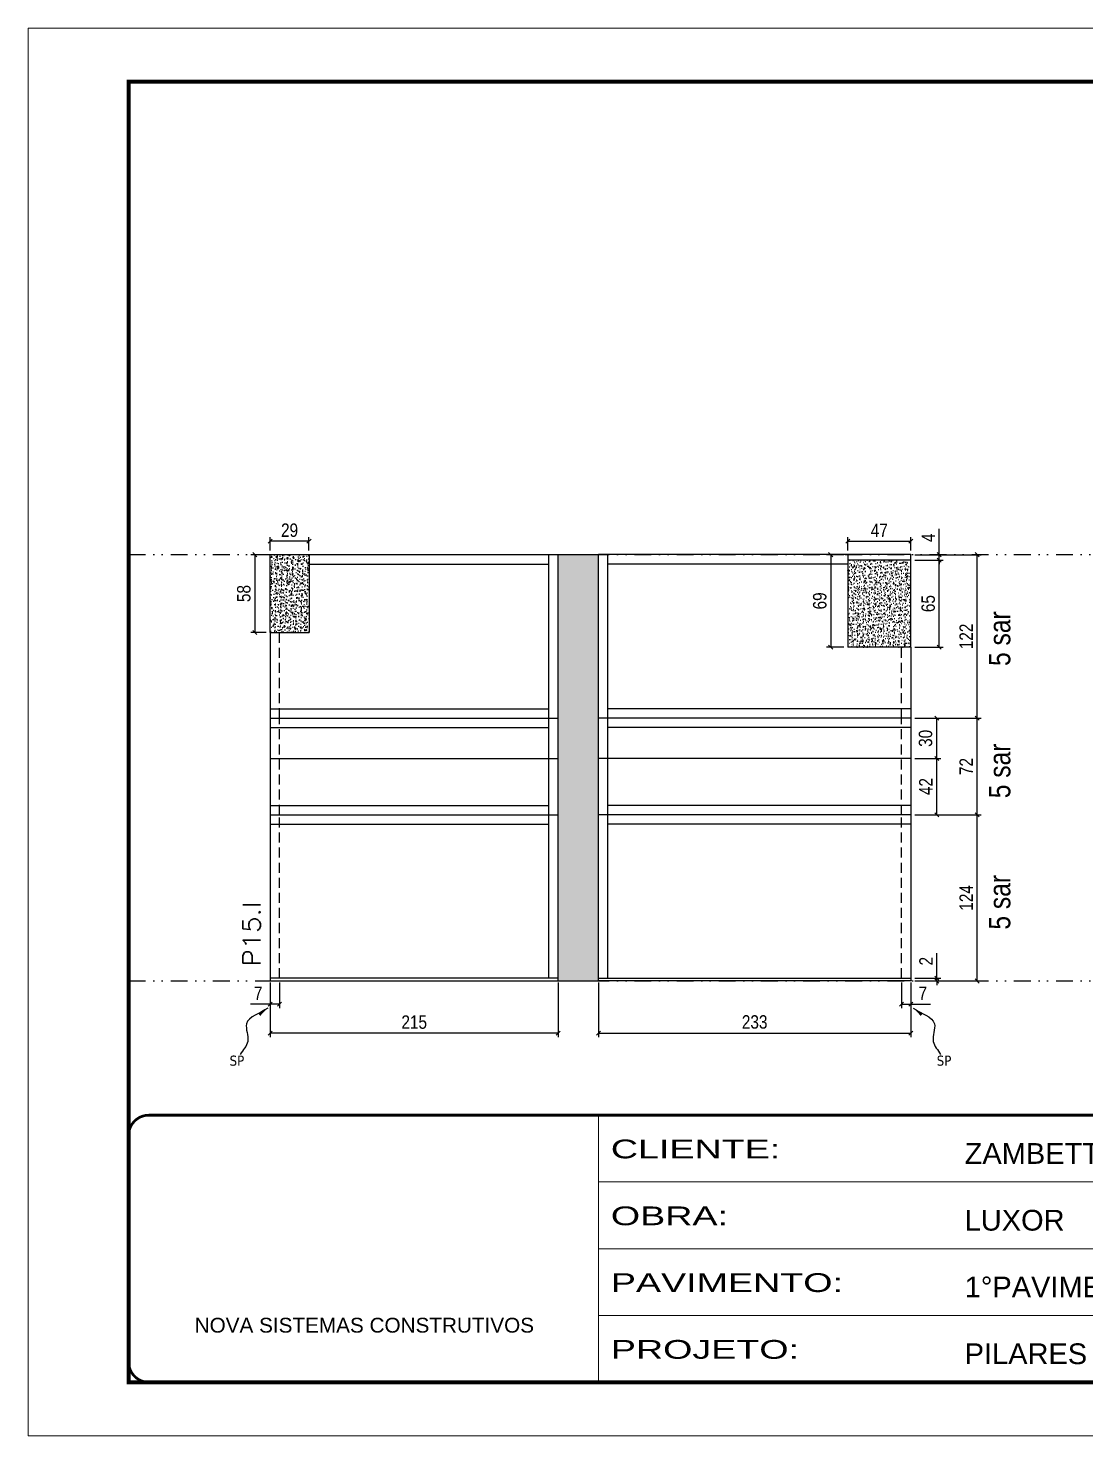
# Model space of a CAD drawing. Extents: x 14400 to 24104, y -21631 to 6985.
# Drawn here: x 19182 to 19971, y 1340 to 2390 of the extents above; entities that cross this region are included whole.
import ezdxf

# ---------------------------------------------------------------- set-up
doc = ezdxf.new("R2010")
doc.units = 0
for name, pattern in [('CONTINUO', [0]), ('DASHED', [0.75, 0.5, -0.25]), ('DIVIDE2', [0.625, 0.25, -0.125, 0, -0.125, 0, -0.125]), ('HIDDEN', [0.375, 0.25, -0.125])]:
    doc.linetypes.add(name, pattern=pattern)
for name, color, linetype in [('COTA', 241, 'Continuous'), ('NOMENCLATURA', 7, 'Continuous'), ('Nível', 160, 'Continuous'), ('Painéis', 200, 'Continuous'), ('SARR_2.2x7', 40, 'Continuous'), ('texto', 7, 'Continuous')]:
    doc.layers.add(name, color=color, linetype=linetype)
for name, color, linetype, lineweight in [('Folhas', 255, 'Continuous', 9), ('SARRAFO DE PRESSAO', 251, 'DASHED', 9), ('Texto Seção', 7, 'Continuous', 15)]:
    doc.layers.add(name, color=color, linetype=linetype, lineweight=lineweight)
doc.styles.add('ARIAL', font='arial.ttf')
doc.styles.add('ARIAL_NARROW', font='ARIALN.TTF', dxfattribs={"height": 0.2})
doc.styles.add('COTA TECNICA', font='techl___.ttf', dxfattribs={"height": 10})
doc.styles.add('COTA TECNICA-50', font='techl___.ttf', dxfattribs={"height": 10})
doc.styles.add('REGUA-120', font='ROMANS.shx', dxfattribs={"height": 15})
doc.styles.get("Standard").update_dxf_attribs({"font": 'arial.ttf'})
doc.styles.add('Tecnologia', font='')
doc.styles.get('Tecnologia').set_extended_font_data('Forgotten Futurist')
doc.dimstyles.new('COTA PAINEL-50', dxfattribs={"dimtxt": 10, "dimasz": 3, "dimexe": 3, "dimexo": 3, "dimgap": 3, "dimtad": 1, "dimdec": 1, "dimzin": 12, "dimdsep": 46, "dimtxsty": 'COTA TECNICA-50', "dimblk1": 'OBLIQUE', "dimblk2": 'OBLIQUE', "dimsah": 1, "dimcen": 0.9, "dimclrd": 4, "dimclre": 4, "dimclrt": 240, "dimadec": 1, "dimazin": 3, "dimtfac": 1, "dimtdec": 1, "dimtmove": 0, "dimatfit": 3, "dimfxl": 1, "dimtolj": 1, "dimtzin": 12, "dimarcsym": 0})
doc.dimstyles.new('PAINEL', dxfattribs={"dimtxt": 10, "dimasz": 3, "dimexe": 3, "dimexo": 3, "dimgap": 3, "dimtad": 1, "dimdec": 1, "dimzin": 12, "dimdsep": 46, "dimtxsty": 'COTA TECNICA', "dimblk1": 'OBLIQUE', "dimblk2": 'OBLIQUE', "dimsah": 1, "dimcen": 0.9, "dimclrd": 4, "dimclre": 4, "dimclrt": 240, "dimadec": 1, "dimazin": 3, "dimtfac": 1, "dimtdec": 1, "dimtmove": 0, "dimatfit": 3, "dimfxl": 1, "dimtolj": 1, "dimtzin": 12, "dimarcsym": 0})
doc.dimstyles.get("Standard").update_dxf_attribs({"dimtxt": 0.18, "dimasz": 0.18, "dimexe": 0.18, "dimexo": 0.0625, "dimgap": 0.09, "dimtad": 0, "dimtih": 1, "dimtoh": 1, "dimdec": 4, "dimzin": 0, "dimdsep": 46, "dimtxsty": 'Standard', "dimcen": 0.09, "dimadec": 0, "dimazin": 0, "dimtfac": 1, "dimtdec": 4, "dimtofl": 0, "dimtmove": 0, "dimatfit": 3, "dimfxl": 1, "dimtolj": 1, "dimtzin": 0, "dimarcsym": 0})

# ---------------------------------------------------------------- blocks, each defined once
blk = doc.blocks.new('9999999999')
at = {"color": 30, "linetype": 'CONTINUO'}
for p, q in [((98564.6, 34230.2), (98564.6, 34429.4)), ((98564.6, 34379.6), (99584, 34379.6)), ((98564.6, 34329.8), (99488, 34329.8)), ((98564.6, 34280), (99488, 34280))]:
    blk.add_line(p, q, dxfattribs=at)
at = {"color": 30, "linetype": 'CONTINUO', "const_width": 2}
blk.add_lwpolyline([(99584, 34230.2), (99584, 34414.4, 0.414214), (99569, 34429.4), (98229, 34429.4, 0.414214), (98214, 34414.4), (98214, 34245.2, 0.414214), (98229, 34230.2), (99584, 34230.2)], format="xyb", dxfattribs=at)
at = {"layer": 'Folhas'}
blk.add_lwpolyline([(98139, 34190.2), (99624, 34190.2), (99624, 35240.2), (98139, 35240.2)], close=True, dxfattribs=at)
at = {"layer": 'Folhas', "color": 30, "const_width": 3}
blk.add_lwpolyline([(98214, 34230.2), (99584, 34230.2), (99584, 35200.2), (98214, 35200.2)], close=True, dxfattribs=at)
at = {"color": 7, "linetype": 'Continuous', "ltscale": 5, "style": 'ARIAL'}
for s, height, p in [('ZAMBETTA', 15.48, (98837.7, 34393.1)), ('LUXOR', 15.48, (98837.7, 34343.3)), ('1°PAVIMENTO - 1°ETAPA', 15.483, (98837.7, 34293.5)), ('NOVA SISTEMAS CONSTRUTIVOS', 11.059, (98263.2, 34267.2)), ('PILARES', 15.48, (98837.7, 34243.7))]:
    blk.add_text(s, height=height, dxfattribs=at).set_placement(p)
at = {"layer": 'Folhas', "color": 7, "style": 'Tecnologia', "width": 1.5}
for s, p in [('CLIENTE:', (98573.7, 34397.2)), ('OBRA:', (98573.7, 34347.3)), ('PAVIMENTO:', (98573.7, 34297.5)), ('PROJETO:', (98573.7, 34247.7))]:
    blk.add_text(s, height=14, dxfattribs=at).set_placement(p)
blk = doc.blocks.new('_Oblique')
at = {"color": 0, "linetype": 'ByBlock', "lineweight": -2}
blk.add_line((-0.5, -0.5), (0.5, 0.5), dxfattribs=at)
blk = doc.blocks.new('*D1201')
at = {"layer": 'COTA', "color": 4, "lineweight": -2, "transparency": 16777216}
for p, q in [((19362.5, 1678.7), (19362.5, 1637.9)), ((19577.5, 1678.7), (19577.5, 1637.9)), ((19577.5, 1640.9), (19362.5, 1640.9))]:
    blk.add_line(p, q, dxfattribs=at)
at = {"layer": 'Defpoints', "color": 0, "transparency": 16777216}
for p in [(19362.5, 1681.7), (19577.5, 1681.7), (19362.5, 1640.9)]:
    blk.add_point(p, dxfattribs=at)
at = {"layer": 'COTA', "color": 4, "lineweight": -2, "transparency": 16777216, "xscale": 3, "yscale": 3, "zscale": 3, "rotation": 180}
blk.add_blockref('_Oblique', (19362.5, 1640.9), dxfattribs=at)
at = {"layer": 'COTA', "color": 4, "lineweight": -2, "transparency": 16777216, "xscale": 3, "yscale": 3, "zscale": 3}
blk.add_blockref('_Oblique', (19577.5, 1640.9), dxfattribs=at)
at = {"layer": 'COTA', "color": 240, "transparency": 16777216, "insert": (19470, 1649), "char_height": 10, "attachment_point": 5, "style": 'COTA TECNICA'}
blk.add_mtext('\\A1;215', dxfattribs=at)
blk = doc.blocks.new('*D1202')
at = {"layer": 'COTA', "color": 4, "lineweight": -2, "transparency": 16777216}
for p, q in [((19362.5, 1676.7), (19362.5, 1659.5)), ((19369.5, 1678.7), (19369.5, 1659.5)), ((19362.5, 1662.5), (19347.8, 1662.5)), ((19369.5, 1662.5), (19362.5, 1662.5))]:
    blk.add_line(p, q, dxfattribs=at)
at = {"layer": 'Defpoints', "color": 0, "transparency": 16777216}
for p in [(19369.5, 1681.7), (19362.5, 1679.7), (19362.5, 1662.5)]:
    blk.add_point(p, dxfattribs=at)
at = {"layer": 'COTA', "color": 4, "lineweight": -2, "transparency": 16777216, "xscale": 3, "yscale": 3, "zscale": 3, "rotation": 180}
blk.add_blockref('_Oblique', (19362.5, 1662.5), dxfattribs=at)
at = {"layer": 'COTA', "color": 4, "lineweight": -2, "transparency": 16777216, "xscale": 3, "yscale": 3, "zscale": 3}
blk.add_blockref('_Oblique', (19369.5, 1662.5), dxfattribs=at)
at = {"layer": 'COTA', "color": 240, "transparency": 16777216, "insert": (19353.6, 1670.5), "char_height": 10, "attachment_point": 5, "style": 'COTA TECNICA-50'}
blk.add_mtext('\\A1;7', dxfattribs=at)
blk = doc.blocks.new('*D1203')
at = {"layer": 'COTA', "color": 4, "lineweight": -2, "transparency": 16777216}
for p, q in [((19362.5, 2000.7), (19362.5, 2010.8)), ((19391.5, 2007.8), (19362.5, 2007.8)), ((19391.5, 2000.7), (19391.5, 2010.8))]:
    blk.add_line(p, q, dxfattribs=at)
at = {"layer": 'Defpoints', "color": 0, "transparency": 16777216}
for p in [(19362.5, 2007.8), (19362.5, 1997.7), (19391.5, 1997.7)]:
    blk.add_point(p, dxfattribs=at)
at = {"layer": 'COTA', "color": 4, "lineweight": -2, "transparency": 16777216, "xscale": 3, "yscale": 3, "zscale": 3, "rotation": 180}
blk.add_blockref('_Oblique', (19362.5, 2007.8), dxfattribs=at)
at = {"layer": 'COTA', "color": 4, "lineweight": -2, "transparency": 16777216, "xscale": 3, "yscale": 3, "zscale": 3}
blk.add_blockref('_Oblique', (19391.5, 2007.8), dxfattribs=at)
at = {"layer": 'COTA', "color": 240, "transparency": 16777216, "insert": (19377, 2015.9), "char_height": 10, "attachment_point": 5, "style": 'COTA TECNICA'}
blk.add_mtext('\\A1;29', dxfattribs=at)
blk = doc.blocks.new('*D1204')
at = {"layer": 'COTA', "color": 4, "lineweight": -2, "transparency": 16777216}
for p, q in [((19359.5, 1997.7), (19348, 1997.7)), ((19351, 1997.7), (19351, 1939.7)), ((19359.5, 1939.7), (19348, 1939.7))]:
    blk.add_line(p, q, dxfattribs=at)
at = {"layer": 'Defpoints', "color": 0, "transparency": 16777216}
for p in [(19362.5, 1997.7), (19351, 1939.7), (19362.5, 1939.7)]:
    blk.add_point(p, dxfattribs=at)
at = {"layer": 'COTA', "color": 4, "lineweight": -2, "transparency": 16777216, "xscale": 3, "yscale": 3, "zscale": 3}
for p, rotation in [((19351, 1997.7), 90), ((19351, 1939.7), 270)]:
    blk.add_blockref('_Oblique', p, dxfattribs=dict(at, rotation=rotation))
at = {"layer": 'COTA', "color": 240, "transparency": 16777216, "insert": (19342.9, 1968.7), "char_height": 10, "attachment_point": 5, "rotation": 90, "style": 'COTA TECNICA'}
blk.add_mtext('\\A1;58', dxfattribs=at)
blk = doc.blocks.new('*D1205')
at = {"layer": 'COTA', "color": 4, "lineweight": -2, "transparency": 16777216}
for p, q in [((19607.5, 1678.7), (19607.5, 1637.9)), ((19840.5, 1678.7), (19840.5, 1637.9)), ((19607.5, 1640.9), (19840.5, 1640.9))]:
    blk.add_line(p, q, dxfattribs=at)
at = {"layer": 'Defpoints', "color": 0, "transparency": 16777216}
for p in [(19607.5, 1681.7), (19840.5, 1681.7), (19840.5, 1640.9)]:
    blk.add_point(p, dxfattribs=at)
at = {"layer": 'COTA', "color": 4, "lineweight": -2, "transparency": 16777216, "xscale": 3, "yscale": 3, "zscale": 3, "rotation": 180}
blk.add_blockref('_Oblique', (19607.5, 1640.9), dxfattribs=at)
at = {"layer": 'COTA', "color": 4, "lineweight": -2, "transparency": 16777216, "xscale": 3, "yscale": 3, "zscale": 3}
blk.add_blockref('_Oblique', (19840.5, 1640.9), dxfattribs=at)
at = {"layer": 'COTA', "color": 240, "transparency": 16777216, "insert": (19724, 1649.1), "char_height": 10, "attachment_point": 5, "style": 'COTA TECNICA'}
blk.add_mtext('\\A1;233', dxfattribs=at)
blk = doc.blocks.new('*D1206')
at = {"layer": 'COTA', "color": 4, "lineweight": -2, "transparency": 16777216}
for p, q in [((19833.5, 1678.7), (19833.5, 1659.5)), ((19840.5, 1676.7), (19840.5, 1659.5)), ((19833.5, 1662.5), (19840.5, 1662.5)), ((19840.5, 1662.5), (19855.2, 1662.5))]:
    blk.add_line(p, q, dxfattribs=at)
at = {"layer": 'Defpoints', "color": 0, "transparency": 16777216}
for p in [(19833.5, 1681.7), (19840.5, 1679.7), (19840.5, 1662.5)]:
    blk.add_point(p, dxfattribs=at)
at = {"layer": 'COTA', "color": 4, "lineweight": -2, "transparency": 16777216, "xscale": 3, "yscale": 3, "zscale": 3, "rotation": 180}
blk.add_blockref('_Oblique', (19833.5, 1662.5), dxfattribs=at)
at = {"layer": 'COTA', "color": 4, "lineweight": -2, "transparency": 16777216, "xscale": 3, "yscale": 3, "zscale": 3}
blk.add_blockref('_Oblique', (19840.5, 1662.5), dxfattribs=at)
at = {"layer": 'COTA', "color": 240, "transparency": 16777216, "insert": (19849.4, 1670.5), "char_height": 10, "attachment_point": 5, "style": 'COTA TECNICA-50'}
blk.add_mtext('\\A1;7', dxfattribs=at)
blk = doc.blocks.new('*D1207')
at = {"layer": 'COTA', "color": 4, "lineweight": -2, "transparency": 16777216}
for p, q in [((19793.5, 2000.7), (19793.5, 2010.8)), ((19793.5, 2007.8), (19840.5, 2007.8)), ((19840.5, 2000.7), (19840.5, 2010.8))]:
    blk.add_line(p, q, dxfattribs=at)
at = {"layer": 'Defpoints', "color": 0, "transparency": 16777216}
for p in [(19840.5, 2007.8), (19793.5, 1997.7), (19840.5, 1997.7)]:
    blk.add_point(p, dxfattribs=at)
at = {"layer": 'COTA', "color": 4, "lineweight": -2, "transparency": 16777216, "xscale": 3, "yscale": 3, "zscale": 3, "rotation": 180}
blk.add_blockref('_Oblique', (19793.5, 2007.8), dxfattribs=at)
at = {"layer": 'COTA', "color": 4, "lineweight": -2, "transparency": 16777216, "xscale": 3, "yscale": 3, "zscale": 3}
blk.add_blockref('_Oblique', (19840.5, 2007.8), dxfattribs=at)
at = {"layer": 'COTA', "color": 240, "transparency": 16777216, "insert": (19817, 2015.9), "char_height": 10, "attachment_point": 5, "style": 'COTA TECNICA'}
blk.add_mtext('\\A1;47', dxfattribs=at)
blk = doc.blocks.new('*D1208')
at = {"layer": 'COTA', "color": 4, "lineweight": -2, "transparency": 16777216}
for p, q in [((19790.5, 1997.7), (19777.7, 1997.7)), ((19780.7, 1997.7), (19780.7, 1928.7)), ((19790.5, 1928.7), (19777.7, 1928.7))]:
    blk.add_line(p, q, dxfattribs=at)
at = {"layer": 'Defpoints', "color": 0, "transparency": 16777216}
for p in [(19793.5, 1997.7), (19780.7, 1928.7), (19793.5, 1928.7)]:
    blk.add_point(p, dxfattribs=at)
at = {"layer": 'COTA', "color": 4, "lineweight": -2, "transparency": 16777216, "xscale": 3, "yscale": 3, "zscale": 3}
for p, rotation in [((19780.7, 1997.7), 90), ((19780.7, 1928.7), 270)]:
    blk.add_blockref('_Oblique', p, dxfattribs=dict(at, rotation=rotation))
at = {"layer": 'COTA', "color": 240, "transparency": 16777216, "insert": (19772.6, 1963.2), "char_height": 10, "attachment_point": 5, "rotation": 90, "style": 'COTA TECNICA'}
blk.add_mtext('\\A1;69', dxfattribs=at)
blk = doc.blocks.new('*D1209')
at = {"layer": 'COTA', "color": 4, "lineweight": -2, "transparency": 16777216}
for p, q in [((19859.8, 1681.7), (19859.8, 1700.5)), ((19843.5, 1681.7), (19862.8, 1681.7)), ((19859.8, 1679.7), (19859.8, 1681.7)), ((19843.5, 1679.7), (19862.8, 1679.7)), ((19859.8, 1679.7), (19859.8, 1676.7))]:
    blk.add_line(p, q, dxfattribs=at)
at = {"layer": 'Defpoints', "color": 0, "transparency": 16777216}
for p in [(19840.5, 1681.7), (19840.5, 1679.7), (19859.8, 1679.7)]:
    blk.add_point(p, dxfattribs=at)
at = {"layer": 'COTA', "color": 4, "lineweight": -2, "transparency": 16777216, "xscale": 3, "yscale": 3, "zscale": 3}
for p, rotation in [((19859.8, 1681.7), 270), ((19859.8, 1679.7), 90)]:
    blk.add_blockref('_Oblique', p, dxfattribs=dict(at, rotation=rotation))
at = {"layer": 'COTA', "color": 240, "transparency": 16777216, "insert": (19851.8, 1694.5), "char_height": 10, "attachment_point": 5, "rotation": 90, "style": 'COTA TECNICA-50'}
blk.add_mtext('\\A1;2', dxfattribs=at)
blk = doc.blocks.new('*D1210')
at = {"layer": 'COTA', "color": 4, "linetype": 'ByBlock', "lineweight": -2, "transparency": 16777216}
for p, q in [((19843.5, 1803.7), (19892.9, 1803.7)), ((19889.9, 1679.7), (19889.9, 1803.7)), ((19843.5, 1679.7), (19892.9, 1679.7))]:
    blk.add_line(p, q, dxfattribs=at)
at = {"layer": 'Defpoints', "color": 0, "linetype": 'ByBlock', "transparency": 16777216}
for p in [(19840.5, 1803.7), (19889.9, 1803.7), (19840.5, 1679.7)]:
    blk.add_point(p, dxfattribs=at)
at = {"layer": 'COTA', "color": 4, "linetype": 'ByBlock', "lineweight": -2, "transparency": 16777216, "xscale": 3, "yscale": 3, "zscale": 3}
for p, rotation in [((19889.9, 1803.7), 90), ((19889.9, 1679.7), 270)]:
    blk.add_blockref('_Oblique', p, dxfattribs=dict(at, rotation=rotation))
at = {"layer": 'COTA', "color": 240, "linetype": 'ByBlock', "transparency": 16777216, "insert": (19881.8, 1741.7), "char_height": 10, "attachment_point": 5, "rotation": 90, "style": 'COTA TECNICA'}
blk.add_mtext('\\A1;124', dxfattribs=at)
blk = doc.blocks.new('*D1211')
at = {"layer": 'COTA', "color": 4, "lineweight": -2, "transparency": 16777216}
for p, q in [((19843.5, 1875.7), (19892.9, 1875.7)), ((19889.9, 1803.7), (19889.9, 1875.7)), ((19843.5, 1803.7), (19892.9, 1803.7))]:
    blk.add_line(p, q, dxfattribs=at)
at = {"layer": 'Defpoints', "color": 0, "transparency": 16777216}
for p in [(19840.5, 1875.7), (19889.9, 1875.7), (19840.5, 1803.7)]:
    blk.add_point(p, dxfattribs=at)
at = {"layer": 'COTA', "color": 4, "lineweight": -2, "transparency": 16777216, "xscale": 3, "yscale": 3, "zscale": 3}
for p, rotation in [((19889.9, 1875.7), 90), ((19889.9, 1803.7), 270)]:
    blk.add_blockref('_Oblique', p, dxfattribs=dict(at, rotation=rotation))
at = {"layer": 'COTA', "color": 240, "transparency": 16777216, "insert": (19881.8, 1839.7), "char_height": 10, "attachment_point": 5, "rotation": 90, "style": 'COTA TECNICA'}
blk.add_mtext('\\A1;72', dxfattribs=at)
blk = doc.blocks.new('*D1212')
at = {"layer": 'COTA', "color": 4, "lineweight": -2, "transparency": 16777216}
for p, q in [((19843.5, 1997.7), (19892.9, 1997.7)), ((19889.9, 1875.7), (19889.9, 1997.7)), ((19843.5, 1875.7), (19892.9, 1875.7))]:
    blk.add_line(p, q, dxfattribs=at)
at = {"layer": 'Defpoints', "color": 0, "transparency": 16777216}
for p in [(19840.5, 1997.7), (19889.9, 1997.7), (19840.5, 1875.7)]:
    blk.add_point(p, dxfattribs=at)
at = {"layer": 'COTA', "color": 4, "lineweight": -2, "transparency": 16777216, "xscale": 3, "yscale": 3, "zscale": 3}
for p, rotation in [((19889.9, 1997.7), 90), ((19889.9, 1875.7), 270)]:
    blk.add_blockref('_Oblique', p, dxfattribs=dict(at, rotation=rotation))
at = {"layer": 'COTA', "color": 240, "transparency": 16777216, "insert": (19881.8, 1936.7), "char_height": 10, "attachment_point": 5, "rotation": 90, "style": 'COTA TECNICA'}
blk.add_mtext('\\A1;122', dxfattribs=at)
blk = doc.blocks.new('*D1213')
at = {"layer": 'COTA', "color": 4, "lineweight": -2, "transparency": 16777216}
for p, q in [((19843.5, 1845.7), (19862.8, 1845.7)), ((19859.8, 1803.7), (19859.8, 1845.7)), ((19843.5, 1803.7), (19862.8, 1803.7))]:
    blk.add_line(p, q, dxfattribs=at)
at = {"layer": 'Defpoints', "color": 0, "transparency": 16777216}
for p in [(19840.5, 1845.7), (19859.8, 1845.7), (19840.5, 1803.7)]:
    blk.add_point(p, dxfattribs=at)
at = {"layer": 'COTA', "color": 4, "lineweight": -2, "transparency": 16777216, "xscale": 3, "yscale": 3, "zscale": 3}
for p, rotation in [((19859.8, 1845.7), 90), ((19859.8, 1803.7), 270)]:
    blk.add_blockref('_Oblique', p, dxfattribs=dict(at, rotation=rotation))
at = {"layer": 'COTA', "color": 240, "transparency": 16777216, "insert": (19851.7, 1824.7), "char_height": 10, "attachment_point": 5, "rotation": 90, "style": 'COTA TECNICA'}
blk.add_mtext('\\A1;42', dxfattribs=at)
blk = doc.blocks.new('*D1214')
at = {"layer": 'COTA', "color": 4, "lineweight": -2, "transparency": 16777216}
for p, q in [((19843.5, 1875.7), (19862.8, 1875.7)), ((19859.8, 1845.7), (19859.8, 1875.7)), ((19843.5, 1845.7), (19862.8, 1845.7))]:
    blk.add_line(p, q, dxfattribs=at)
at = {"layer": 'Defpoints', "color": 0, "transparency": 16777216}
for p in [(19840.5, 1875.7), (19859.8, 1875.7), (19840.5, 1845.7)]:
    blk.add_point(p, dxfattribs=at)
at = {"layer": 'COTA', "color": 4, "lineweight": -2, "transparency": 16777216, "xscale": 3, "yscale": 3, "zscale": 3}
for p, rotation in [((19859.8, 1875.7), 90), ((19859.8, 1845.7), 270)]:
    blk.add_blockref('_Oblique', p, dxfattribs=dict(at, rotation=rotation))
at = {"layer": 'COTA', "color": 240, "transparency": 16777216, "insert": (19851.5, 1860.7), "char_height": 10, "attachment_point": 5, "rotation": 90, "style": 'COTA TECNICA'}
blk.add_mtext('\\A1;30', dxfattribs=at)
blk = doc.blocks.new('*D1251')
at = {"layer": 'COTA', "color": 4, "lineweight": -2, "transparency": 16777216}
for p, q in [((19843.5, 1993.7), (19864.6, 1993.7)), ((19861.6, 1928.7), (19861.6, 1993.7)), ((19843.5, 1928.7), (19864.6, 1928.7))]:
    blk.add_line(p, q, dxfattribs=at)
at = {"layer": 'Defpoints', "color": 0, "transparency": 16777216}
for p in [(19840.5, 1993.7), (19861.6, 1993.7), (19840.5, 1928.7)]:
    blk.add_point(p, dxfattribs=at)
at = {"layer": 'COTA', "color": 4, "lineweight": -2, "transparency": 16777216, "xscale": 3, "yscale": 3, "zscale": 3}
for p, rotation in [((19861.6, 1993.7), 90), ((19861.6, 1928.7), 270)]:
    blk.add_blockref('_Oblique', p, dxfattribs=dict(at, rotation=rotation))
at = {"layer": 'COTA', "color": 240, "transparency": 16777216, "insert": (19853.5, 1961.2), "char_height": 10, "attachment_point": 5, "rotation": 90, "style": 'COTA TECNICA'}
blk.add_mtext('\\A1;65', dxfattribs=at)
blk = doc.blocks.new('*D1252')
at = {"layer": 'COTA', "color": 4, "lineweight": -2, "transparency": 16777216}
for p, q in [((19861.6, 1997.7), (19861.6, 2016.9)), ((19843.5, 1997.7), (19864.6, 1997.7)), ((19861.6, 1993.7), (19861.6, 1997.7)), ((19843.5, 1993.7), (19864.6, 1993.7)), ((19861.6, 1993.7), (19861.6, 1990.7))]:
    blk.add_line(p, q, dxfattribs=at)
at = {"layer": 'Defpoints', "color": 0, "transparency": 16777216}
for p in [(19840.5, 1997.7), (19861.6, 1997.7), (19840.5, 1993.7)]:
    blk.add_point(p, dxfattribs=at)
at = {"layer": 'COTA', "color": 4, "lineweight": -2, "transparency": 16777216, "xscale": 3, "yscale": 3, "zscale": 3}
for p, rotation in [((19861.6, 1997.7), 270), ((19861.6, 1993.7), 90)]:
    blk.add_blockref('_Oblique', p, dxfattribs=dict(at, rotation=rotation))
at = {"layer": 'COTA', "color": 240, "transparency": 16777216, "insert": (19853.5, 2010.3), "char_height": 10, "attachment_point": 5, "rotation": 90, "style": 'COTA TECNICA'}
blk.add_mtext('\\A1;4', dxfattribs=at)
blk = doc.blocks.new('*D1253')
at = {"layer": 'COTA', "color": 4, "lineweight": -2, "transparency": 16777216}
for p, q in [((19843.5, 1993.7), (19864.6, 1993.7)), ((19861.6, 1928.7), (19861.6, 1993.7)), ((19843.5, 1928.7), (19864.6, 1928.7))]:
    blk.add_line(p, q, dxfattribs=at)
at = {"layer": 'Defpoints', "color": 0, "transparency": 16777216}
for p in [(19840.5, 1993.7), (19861.6, 1993.7), (19840.5, 1928.7)]:
    blk.add_point(p, dxfattribs=at)
at = {"layer": 'COTA', "color": 4, "lineweight": -2, "transparency": 16777216, "xscale": 3, "yscale": 3, "zscale": 3}
for p, rotation in [((19861.6, 1993.7), 90), ((19861.6, 1928.7), 270)]:
    blk.add_blockref('_Oblique', p, dxfattribs=dict(at, rotation=rotation))
at = {"layer": 'COTA', "color": 240, "transparency": 16777216, "insert": (19853.5, 1961.2), "char_height": 10, "attachment_point": 5, "rotation": 90, "style": 'COTA TECNICA'}
blk.add_mtext('\\A1;65', dxfattribs=at)
blk = doc.blocks.new('*D1254')
at = {"layer": 'COTA', "color": 4, "lineweight": -2, "transparency": 16777216}
for p, q in [((19861.6, 1997.7), (19861.6, 2016.9)), ((19843.5, 1997.7), (19864.6, 1997.7)), ((19861.6, 1993.7), (19861.6, 1997.7)), ((19843.5, 1993.7), (19864.6, 1993.7)), ((19861.6, 1993.7), (19861.6, 1990.7))]:
    blk.add_line(p, q, dxfattribs=at)
at = {"layer": 'Defpoints', "color": 0, "transparency": 16777216}
for p in [(19840.5, 1997.7), (19861.6, 1997.7), (19840.5, 1993.7)]:
    blk.add_point(p, dxfattribs=at)
at = {"layer": 'COTA', "color": 4, "lineweight": -2, "transparency": 16777216, "xscale": 3, "yscale": 3, "zscale": 3}
for p, rotation in [((19861.6, 1997.7), 270), ((19861.6, 1993.7), 90)]:
    blk.add_blockref('_Oblique', p, dxfattribs=dict(at, rotation=rotation))
at = {"layer": 'COTA', "color": 240, "transparency": 16777216, "insert": (19853.5, 2010.3), "char_height": 10, "attachment_point": 5, "rotation": 90, "style": 'COTA TECNICA'}
blk.add_mtext('\\A1;4', dxfattribs=at)

msp = doc.modelspace()

# ---------------------------------------------------------------- hatches: boundary and pattern name
at = {"layer": 'COTA'}
h = msp.add_hatch(dxfattribs=at)
h.set_pattern_fill('AR-CONC', color=256, scale=0.03)
h.set_pattern_definition([(50, (-472.6526, -1136.575), (5.4655401, -0.4781726), [0.5715, -6.2865]), (355, (-472.6526, -1136.575), (-1.0573026, 5.7317054), [0.4572, -5.0292175]), (100.451445, (-472.197, -1136.615), (4.4082374, 5.2535326), [0.4857003, -5.3427073]), (46.1842, (-472.6526, -1135.051), (8.1323712, -1.2612698), [0.85725, -9.42975]), (96.635558, (-471.975, -1135.156), (7.122124, 7.4227837), [0.7285507, -8.0140682]), (351.18415, (-472.653, -1135.051), (7.122124, 7.4227837), [0.685799, -7.543792]), (21, (-471.8906, -1135.432), (4.5484317, -3.0679559), [0.5715, -6.2865]), (326, (-471.8906, -1135.432), (1.8540609, 5.525639), [0.4572, -5.0292]), (71.451445, (-471.5116, -1135.688), (6.4024926, 2.457683), [0.4857003, -5.3426981]), (37.5, (-472.6526, -1136.5751), (0.0926581, 2.53665117), [0, -4.96824, 0, -5.1054, 0, -5.04825]), (7.5, (-472.6526, -1136.575), (2.00458988, 3.00541724), [0, -2.91084, 0, -4.85394, 0, -1.92405]), (327.5, (-474.3519, -1136.5751), (4.06771786, -0.17186232), [0, -1.905, 0, -5.9436, 0, -7.8867]), (317.5, (-475.114, -1136.575), (4.44387544, 0.7627947), [0, -2.4765, 0, -3.94716, 0, -5.6007])])
h.paths.add_polyline_path([(19391.51, 1997.71), (19362.51, 1997.71), (19362.51, 1939.71), (19391.51, 1939.71)])
h = msp.add_hatch(dxfattribs=at)
h.set_pattern_fill('AR-CONC', color=256, scale=0.03)
h.paths.add_polyline_path([(19577.51, 1681.71), (19577.51, 1679.71), (19607.51, 1679.71), (19607.51, 1681.71), (19607.51, 1997.71), (19577.51, 1997.71)])
h = msp.add_hatch(dxfattribs=at)
h.set_pattern_fill('AR-CONC', color=256, scale=0.03)
h.paths.add_polyline_path([(19840.51, 1993.71), (19793.51, 1993.71), (19793.51, 1928.71), (19840.51, 1928.71)])

# ---------------------------------------------------------------- linework, layer by layer
for p, q in [((19362.51, 1939.71), (19362.51, 1997.71)), ((19362.51, 1997.71), (19391.51, 1997.71)), ((19577.51, 1997.71), (19607.51, 1997.71)), ((19840.51, 1928.71), (19840.51, 1993.71)), ((19577.51, 1679.71), (19607.51, 1679.71))]:
    msp.add_line(p, q, dxfattribs=at)
at = {"layer": 'Nível', "color": 4, "linetype": 'DIVIDE2', "ltscale": 50}
for p, q in [((19256.97, 1997.71), (20626.97, 1997.71)), ((19256.97, 1679.71), (20626.97, 1679.71))]:
    msp.add_line(p, q, dxfattribs=at)
at = {"layer": 'Painéis'}
for p, q in [((19391.51, 1997.71), (19577.51, 1997.71)), ((19391.51, 1997.71), (19391.51, 1939.71)), ((19577.51, 1681.71), (19577.51, 1997.71)), ((19607.51, 1681.71), (19607.51, 1997.71)), ((19793.51, 1997.71), (19607.51, 1997.71)), ((19793.51, 1997.71), (19793.51, 1928.71)), ((19840.51, 1997.71), (19793.51, 1997.71)), ((19840.51, 1993.71), (19840.51, 1997.71)), ((19840.51, 1993.71), (19793.51, 1993.71)), ((19362.51, 1939.71), (19362.51, 1681.71)), ((19362.51, 1939.71), (19391.51, 1939.71)), ((19840.51, 1928.71), (19793.51, 1928.71)), ((19840.51, 1928.71), (19840.51, 1681.71)), ((19362.51, 1875.71), (19577.51, 1875.71)), ((19840.51, 1875.71), (19607.51, 1875.71)), ((19362.51, 1845.71), (19577.51, 1845.71)), ((19840.51, 1845.71), (19607.51, 1845.71)), ((19362.51, 1803.71), (19577.51, 1803.71)), ((19840.51, 1803.71), (19607.51, 1803.71))]:
    msp.add_line(p, q, dxfattribs=at)
for points in [[(19577.51, 1681.71), (19362.51, 1681.71), (19362.51, 1679.71), (19577.51, 1679.71)], [(19607.51, 1681.71), (19840.51, 1681.71), (19840.51, 1679.71), (19607.51, 1679.71)]]:
    msp.add_lwpolyline(points, close=True, dxfattribs=at)
at = {"layer": 'SARR_2.2x7'}
for p, q in [((19570.51, 1875.71), (19570.51, 1997.71)), ((19614.51, 1875.71), (19614.51, 1997.71)), ((19391.51, 1990.71), (19570.51, 1990.71)), ((19793.51, 1990.71), (19614.51, 1990.71)), ((19362.51, 1882.71), (19570.51, 1882.71)), ((19840.51, 1882.71), (19614.51, 1882.71)), ((19570.51, 1803.71), (19570.51, 1875.71)), ((19614.51, 1803.71), (19614.51, 1875.71)), ((19362.51, 1868.71), (19570.51, 1868.71)), ((19840.51, 1868.71), (19614.51, 1868.71)), ((19362.51, 1810.71), (19570.51, 1810.71)), ((19840.51, 1810.71), (19614.51, 1810.71)), ((19362.51, 1796.71), (19570.51, 1796.71)), ((19570.51, 1681.71), (19570.51, 1803.71)), ((19614.51, 1681.71), (19614.51, 1803.71)), ((19840.51, 1796.71), (19614.51, 1796.71))]:
    msp.add_line(p, q, dxfattribs=at)
at = {"layer": 'SARR_2.2x7', "linetype": 'HIDDEN', "ltscale": 30}
for p, q in [((19369.51, 1875.71), (19369.51, 1939.71)), ((19833.51, 1875.71), (19833.51, 1928.71)), ((19369.51, 1803.71), (19369.51, 1875.71)), ((19833.51, 1803.71), (19833.51, 1875.71)), ((19369.51, 1681.71), (19369.51, 1803.71)), ((19833.51, 1681.71), (19833.51, 1803.71))]:
    msp.add_line(p, q, dxfattribs=at)

# ---------------------------------------------------------------- block references
at = {"layer": 'SARRAFO DE PRESSAO', "color": 6, "linetype": 'ByBlock'}
msp.add_blockref('9999999999', (-78957.01, -32849.78), dxfattribs=at)

# ---------------------------------------------------------------- texts
at = {"layer": 'NOMENCLATURA', "style": 'ARIAL_NARROW'}
for p in [(19914.75, 1914.67), (19914.75, 1816.03), (19914.75, 1718.03)]:
    msp.add_text('5 sar', height=16, rotation=90, dxfattribs=at).set_placement(p)
at = {"layer": 'texto', "color": 0, "char_height": 7.5, "attachment_point": 5}
for insert in [(19337.73, 1620.22), (19865.28, 1620.22)]:
    msp.add_mtext('{\\fTahoma|b0|i0|c0|p34;\\C4;SP}', dxfattribs=dict(at, insert=insert))
at = {"layer": 'Texto Seção', "style": 'REGUA-120', "width": 1.1}
msp.add_text('P15.I', height=13, rotation=90, dxfattribs=at).set_placement((19355.26, 1690.47))

# ---------------------------------------------------------------- dimensions: what is measured, and where the dimension line sits
at = {"layer": 'COTA'}
dim = msp.add_linear_dim(base=(19362.51, 2007.79), p1=(19391.51, 1997.71), p2=(19362.51, 1997.71), dimstyle='PAINEL', dxfattribs=at)
dim.commit()
dim.dimension.update_dxf_attribs({"geometry": '*D1203', "text_midpoint": (19377.01, 2015.88)})
for base, p1, p2, angle, dimstyle, picture, middle in [((19840.51, 2007.79), (19793.51, 1997.71), (19840.51, 1997.71), 180, 'PAINEL', '*D1207', (19817.01, 2015.86)), ((19861.6, 1997.71), (19840.51, 1993.71), (19840.51, 1997.71), 90, 'PAINEL', '*D1252', (19853.53, 2010.33)), ((19861.6, 1997.71), (19840.51, 1993.71), (19840.51, 1997.71), 90, 'PAINEL', '*D1254', (19853.53, 2010.33)), ((19351.04, 1939.71), (19362.51, 1997.71), (19362.51, 1939.71), 90, 'PAINEL', '*D1204', (19342.91, 1968.71)), ((19780.74, 1928.71), (19793.51, 1997.71), (19793.51, 1928.71), 90, 'PAINEL', '*D1208', (19772.6, 1963.21)), ((19861.6, 1993.71), (19840.51, 1928.71), (19840.51, 1993.71), 90, 'PAINEL', '*D1251', (19853.49, 1961.21)), ((19861.6, 1993.71), (19840.51, 1928.71), (19840.51, 1993.71), 90, 'PAINEL', '*D1253', (19853.49, 1961.21)), ((19889.87, 1875.71), (19840.51, 1803.71), (19840.51, 1875.71), 90, 'PAINEL', '*D1211', (19881.8, 1839.71)), ((19859.76, 1845.71), (19840.51, 1803.71), (19840.51, 1845.71), 90, 'PAINEL', '*D1213', (19851.69, 1824.71)), ((19362.51, 1662.47), (19369.51, 1681.71), (19362.51, 1679.71), 180, 'COTA PAINEL-50', '*D1202', (19353.64, 1670.54)), ((19840.51, 1662.47), (19833.51, 1681.71), (19840.51, 1679.71), 0, 'COTA PAINEL-50', '*D1206', (19849.37, 1670.54))]:
    dim = msp.add_linear_dim(base=base, p1=p1, p2=p2, angle=angle, dimstyle=dimstyle, dxfattribs=at)
    dim.commit()
    dim.dimension.update_dxf_attribs({"geometry": picture, "text_midpoint": middle})
for base, p1, p2, angle, override, picture, middle in [((19889.87, 1997.71), (19840.51, 1875.71), (19840.51, 1997.71), 90, {"dimtmove": 1}, '*D1212', (19881.82, 1936.71)), ((19859.76, 1875.71), (19840.51, 1845.71), (19840.51, 1875.71), 90, {"dimtmove": 1}, '*D1214', (19851.55, 1860.71)), ((19362.51, 1640.89), (19577.51, 1681.71), (19362.51, 1681.71), 180, {"dimarcsym": 2}, '*D1201', (19470.01, 1649)), ((19840.51, 1640.89), (19607.51, 1681.71), (19840.51, 1681.71), 0, {"dimarcsym": 2}, '*D1205', (19724.01, 1649.11))]:
    dim = msp.add_linear_dim(base=base, p1=p1, p2=p2, angle=angle, dimstyle='PAINEL', override=override, dxfattribs=at)
    dim.commit()
    dim.dimension.update_dxf_attribs({"geometry": picture, "text_midpoint": middle})
at = {"layer": 'COTA', "linetype": 'ByBlock'}
dim = msp.add_aligned_dim(p1=(19840.51, 1679.71), p2=(19840.51, 1803.71), distance=-49.37, dimstyle='PAINEL', dxfattribs=at)
dim.commit()
dim.dimension.update_dxf_attribs({"geometry": '*D1210', "text_midpoint": (19881.8, 1741.71)})
at = {"layer": 'COTA'}
dim = msp.add_linear_dim(base=(19859.76, 1679.71), p1=(19840.51, 1681.71), p2=(19840.51, 1679.71), angle=90, dimstyle='COTA PAINEL-50', dxfattribs=at)
dim.commit()
dim.dimension.update_dxf_attribs({"geometry": '*D1209', "text_midpoint": (19859.76, 1694.46), "dimtype": 160})

# ---------------------------------------------------------------- leaders
at = {"layer": 'COTA', "path_type": 1}
for points in [[(19360.68, 1659.53), (19344.89, 1647.69), (19345.82, 1634.69), (19340.26, 1624.91)], [(19842.34, 1659.53), (19858.12, 1647.69), (19857.2, 1634.69), (19862.75, 1624.91)]]:
    msp.add_leader(points, dimstyle='Standard', override={"dimasz": 8}, dxfattribs=at)

doc.saveas('drawing.dxf')
